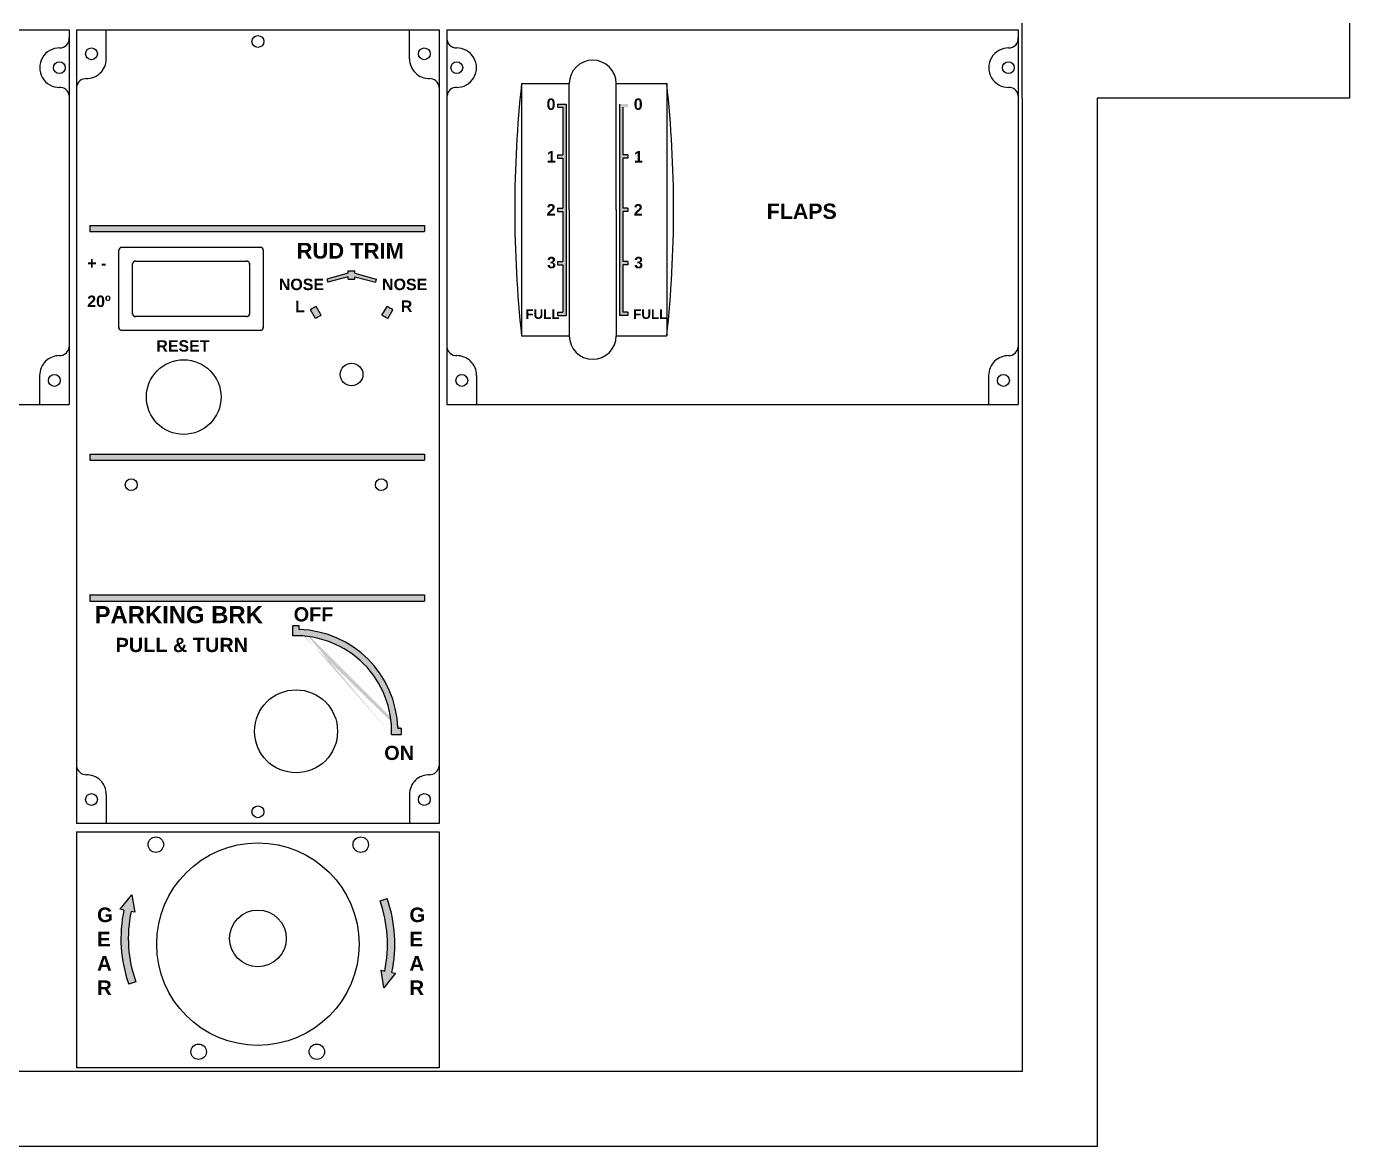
# Model space of a CAD drawing. Header units: millimetres. Extents: x -710 to 7903, y -55 to 3601.
# Drawn here: x 2462.2 to 2798, y -54.8 to 229.4 of the extents above; entities that cross this region are included whole.
import ezdxf

# ---------------------------------------------------------------- set-up
doc = ezdxf.new("R2010")
doc.units = ezdxf.units.MM
doc.styles.get("Standard").update_dxf_attribs({"font": 'sanss___.ttf'})

msp = doc.modelspace()

# ---------------------------------------------------------------- hatches: boundary and pattern name
h = msp.add_hatch(color=1)
h.paths.add_polyline_path([(2687.466757732214, 337.4455169830005), (2688.779572713711, 337.4455169830005), (2688.779572713711, 302.5751935788284), (2687.466757732214, 302.5751935788284)])
h.paths.add_polyline_path([(2726.643924362945, 337.4455169830005), (2727.956739344442, 337.4455169830005), (2727.956739344442, 302.5751935788284), (2726.643924362945, 302.5751935788284)])
edge = h.paths.add_edge_path()
edge.add_line((2658.628298742625, 309.6793871121673), (2657.438595901394, 309.0119907556901))
edge.add_arc((2668.350073137452, 315.1330824256086), 12.51111900289339, -14.779877874104216, 209.2914383539405, ccw=False)
edge.add_line((2680.447237257001, 311.9414184443469), (2681.625750399706, 311.4938778518433))
edge.add_line((2681.625750399706, 311.4938778518433), (2678.807490277169, 309.6041477715008))
edge.add_line((2678.807490277169, 309.6041477715008), (2678.219502405534, 312.9459945899))
edge.add_line((2678.219502405534, 312.9459945899), (2679.17933017324, 312.4905680909916))
edge.add_arc((2668.350073137452, 315.1330824256086), 11.1470036312808, 346.2868861903746, 569.2914383539405)
h.paths.add_polyline_path([(2478.259211059271, 177.3701604759533), (2563.224065732945, 177.3701604759533), (2563.224065732945, 178.9249967900739), (2478.259211059271, 178.9249967900739)])
h.paths.add_polyline_path([(2478.259211059271, 119.34090686523), (2563.224065732945, 119.34090686523), (2563.224065732945, 120.8957431793506), (2478.259211059271, 120.8957431793506)])
h.paths.add_polyline_path([(2478.259211059271, 83.58609226131102), (2563.224065732945, 83.58609226131102), (2563.224065732945, 85.14092857543164), (2478.259211059271, 85.14092857543164)])
edge = h.paths.add_edge_path()
edge.add_arc((2530.592900325072, 50.52909891788477), 26.80943083375547, 358.259621614263, 361.740378385737)
edge.add_arc((2530.592900325072, 50.52909891788477), 26.80943083375547, 88.25982234821336, 91.74017765178662)
edge.add_line((2556.427418477143, 51.32669723641493), (2557.39046399329, 51.32669723641493))
edge.add_arc((2530.592900325072, 50.52909891788477), 25.84682748863799, 1.768351392183232, 88.23185257018616)
edge.add_line((2554.831595777378, 49.7315005993546), (2557.39046399329, 49.7315005993546))
edge.add_line((2529.795393972649, 74.76779739625249), (2529.795393972649, 77.326665323209))
edge.add_line((2531.390406677495, 76.3636199090945), (2531.390406677494, 77.326665323209))
edge.add_arc((2530.592900325072, 50.52909891788477), 24.25181478379266, 358.1153055934097, 451.8844770157866)
for points in [[(2596.989490750667, 209.7160412838095), (2596.99624416614, 208.8828005596597), (2598.309101938067, 208.8828005596597), (2598.309101938067, 196.860070727475), (2596.989490750667, 196.860070727475), (2596.989490750667, 196.0123535454104), (2598.309101938067, 196.0123535454102), (2598.309101938067, 183.3303671695496), (2596.989490750667, 183.3303671695497), (2596.989490750667, 182.4826499874848), (2598.309101938067, 182.4826499874849), (2598.309101938067, 169.8004570797941), (2596.989490750667, 169.8004570797942), (2596.989490750667, 168.9527398977293), (2598.309101938067, 168.9527398977293), (2598.309101938067, 156.9417504974072), (2596.989490750668, 156.941750497407), (2596.989490750668, 156.0940333153422), (2599.156819120132, 156.0940333153421), (2599.156819120132, 209.7160412838095)], [(2614.825353948655, 209.7160412838095), (2614.818600533182, 208.8828005596597), (2613.505742761255, 208.8828005596597), (2613.505742761255, 196.860070727475), (2614.825353948655, 196.860070727475), (2614.825353948655, 196.0123535454104), (2613.505742761255, 196.0123535454102), (2613.505742761255, 183.3303671695496), (2614.825353948655, 183.3303671695497), (2614.825353948655, 182.4826499874848), (2613.505742761255, 182.4826499874849), (2613.505742761255, 169.8004570797941), (2614.825353948655, 169.8004570797942), (2614.825353948655, 168.9527398977293), (2613.505742761255, 168.9527398977293), (2613.505742761255, 156.9417504974072), (2614.825353948654, 156.941750497407), (2614.825353948654, 156.0940333153422), (2612.65802557919, 156.0940333153421), (2612.65802557919, 209.7160412838095)]]:
    msp.add_hatch(color=1).paths.add_polyline_path(points)
h = msp.add_hatch(color=1)
h.paths.add_polyline_path([(2543.853365947849, 166.7565089298971), (2543.853365947849, 167.3754396514973), (2545.532404448501, 167.3754396514973), (2545.532404448501, 166.7565089298971), (2550.962842328251, 165.2848122724906), (2550.745931876797, 164.4844308038216), (2545.532404448501, 165.897342811918), (2545.532404448501, 165.235501258368), (2543.853365947849, 165.235501258368), (2543.853365947849, 165.897342811918), (2538.639838519554, 164.4844308038216), (2538.4229280681, 165.2848122724906)])
edge = h.paths.add_edge_path()
edge.add_arc((2544.692885198176, 141.0725834913345), 16.89169157913986, 117.1512187487307, 122.8487812512692)
edge.add_line((2535.530431914026, 155.2633796008051), (2534.242924932197, 157.4934071084322))
edge.add_arc((2544.692885198176, 141.0725834913345), 19.46394404596242, 117.52795032147301, 122.47204967852699, ccw=False)
edge.add_line((2535.697014927694, 158.3329263587585), (2536.984521909523, 156.1028988511314))
edge = h.paths.add_edge_path()
edge.add_line((2552.401248486827, 156.1028988511314), (2553.688755468656, 158.3329263587584))
edge.add_arc((2544.692885198176, 141.0725834913345), 19.46394404596242, 57.527950321472986, 62.472049678527014, ccw=False)
edge.add_line((2555.142845464154, 157.4934071084322), (2553.855338482324, 155.2633796008051))
edge.add_arc((2544.692885198176, 141.0725834913345), 16.89169157913986, 57.15121874873073, 62.84878125126951)
h = msp.add_hatch(color=1)
edge = h.paths.add_edge_path()
edge.add_line((2489.912901589227, -13.01518867564107), (2488.144218189262, -13.64187062522944))
edge.add_arc((2520.9155404313, -2.030297794482522), 34.76763128392941, 168.0329952175464, 199.5103132451751, ccw=False)
edge.add_line((2486.903508177383, 5.178713722621865), (2485.985685631159, 5.373250563495844))
edge.add_line((2485.985685631159, 5.373250563495844), (2488.946824724992, 9.0345468609828))
edge.add_line((2488.946824724992, 9.0345468609828), (2489.656975816052, 4.595103199999812))
edge.add_line((2489.656975816052, 4.595103199999812), (2488.739153269829, 4.789640040873792))
edge.add_arc((2520.9155404313, -2.030297794482522), 32.89120616278747, 168.0329952175463, 199.5103132451752)
edge = h.paths.add_edge_path()
edge.add_line((2551.918179273373, 7.504593086676095), (2553.686862673339, 8.131275036264583))
edge.add_arc((2520.9155404313, -3.480297794482453), 34.76763128392941, -11.967004782453728, 19.51031324517521, ccw=False)
edge.add_line((2554.927572685217, -10.68930931158684), (2555.84539523144, -10.88384615246082))
edge.add_line((2555.84539523144, -10.88384615246082), (2552.884256137608, -14.54514244994766))
edge.add_line((2552.884256137608, -14.54514244994766), (2552.174105046547, -10.10569878896467))
edge.add_line((2552.174105046547, -10.10569878896467), (2553.091927592771, -10.30023562983877))
edge.add_arc((2520.9155404313, -3.480297794482453), 32.89120616278747, 348.0329952175463, 379.5103132451751)
edge = h.paths.add_edge_path()
edge.add_arc((2530.592900325072, 50.52909891788477), 26.80943083375547, 358.259621614263, 361.740378385737)
edge.add_arc((2530.592900325072, 50.52909891788477), 26.80943083375547, 88.25982234821336, 91.74017765178662)
edge.add_line((2556.427418477143, 51.32669723641493), (2557.39046399329, 51.32669723641493))
edge.add_arc((2530.592900325072, 50.52909891788477), 25.84682748863799, 1.768351392183232, 88.23185257018616)
edge.add_line((2554.831595777378, 49.7315005993546), (2557.39046399329, 49.7315005993546))
edge.add_line((2529.795393972649, 74.76779739625249), (2529.795393972649, 77.326665323209))
edge.add_line((2531.390406677495, 76.3636199090945), (2531.390406677494, 77.326665323209))
edge.add_arc((2530.592900325072, 50.52909891788477), 24.25181478379266, 358.1153055934097, 451.8844770157866)
h = msp.add_hatch(color=1)
edge = h.paths.add_edge_path()
edge.add_arc((2530.592900325072, 50.52909891788477), 26.80943083375547, 358.2951610666569, 361.7048389333431)
edge.add_line((2557.39046399329, 51.32669723641493), (2556.427418477143, 51.32669723641493))
edge.add_arc((2530.592900325072, 50.52909891788477), 25.84682748863799, 1.768351392183232, 88.23185257018616)
edge.add_line((2531.390406677495, 76.3636199090945), (2531.390406677494, 77.326665323209))
edge.add_arc((2530.592900325072, 50.52909891788477), 26.80943083375547, 88.29535769907157, 91.70464230093232)
edge.add_line((2529.795393972649, 77.326665323209), (2529.795393972649, 74.76779739625249))
edge.add_arc((2530.592900325072, 50.52909891788477), 24.25181478379266, -1.884694406590313, 91.88447701578662, ccw=False)
edge.add_line((2554.831595777378, 49.7315005993546), (2557.39046399329, 49.7315005993546))

# ---------------------------------------------------------------- linework, layer by layer
at = {"color": 5}
for p, q in [((2328.024612811601, 228.5905353167515), (2473.024583431266, 228.5905353167516)), ((2473.024583431266, 228.5905353167515), (2473.024583431266, 133.4495261813547)), ((2474.913010729962, 228.5905353167515), (2474.913010729962, 27.10321087745524)), ((2474.913010729962, 228.5905353167516), (2566.913051523923, 228.5905353167515)), ((2482.427056554925, 221.1758866447736), (2482.427056554925, 228.5905353167516)), ((2559.39900569896, 221.1758866447736), (2559.39900569896, 228.5905353167516)), ((2566.913051523923, 228.5905353167515), (2566.913051523923, 27.10321087745524)), ((2568.90016673884, 228.5905353167516), (2713.90016673884, 228.5905353167516)), ((2568.90016673884, 228.5905353167516), (2568.90016673884, 133.4495261813547)), ((2713.90016673884, 228.5905353167516), (2713.90016673884, 133.4495261813547)), ((2714.90016673884, 211.2193822245866), (2714.90016673884, 230.2193822245866)), ((2797.983562695995, 230.219382224587), (2797.983562695994, 211.219382224587)), ((2714.90016673884, 211.2193822245866), (2714.90016673884, -35.84237257456084)), ((2733.90016673884, 211.2193822245867), (2733.90016673884, -35.84237257456083)), ((2797.983562695994, 211.219382224587), (2733.90016673884, 211.2193822245867)), ((2465.510537606303, 140.8641748533327), (2465.510537606303, 133.4495261813547)), ((2576.414212563804, 140.8641748533327), (2576.414212563804, 133.4495261813547)), ((2706.386091533542, 140.8641748533327), (2706.386091533542, 133.4495261813547)), ((2328.024612811601, 133.4495261813547), (2473.024583431266, 133.4495261813547)), ((2568.90016673884, 133.4495261813547), (2713.90016673884, 133.4495261813547)), ((2482.427056554925, 34.51785954943318), (2482.427056554925, 27.10321087745518)), ((2559.39900569896, 34.51785954943318), (2559.39900569896, 27.10321087745518)), ((2566.915498677724, 27.10321087745524), (2474.913010729962, 27.10321087745524)), ((2474.904451949933, 25.06288897517106), (2566.904461993451, 25.06288897517106)), ((2474.904451949933, 25.06288897517106), (2474.904451949932, -34.84237257456084)), ((2566.904461993451, 25.06288897517106), (2566.904461993451, -34.84237257456084)), ((2714.90016673884, -35.84237257456083), (2327.024612811602, -35.84237257456072)), ((2566.904461993451, -34.84237257456084), (2474.904451949932, -34.84237257456084)), ((2733.90016673884, -35.84237257456084), (2733.90016673884, -54.84237257456084)), ((2733.90016673884, -54.84237257456084), (2308.024612811601, -54.84237257456072))]:
    msp.add_line(p, q, dxfattribs=at)
at = {"color": 1}
for p, q in [((2587.833046898066, 214.8914689233968), (2599.946340505432, 214.8914689233968)), ((2587.833046898066, 214.8914689233968), (2587.833046898066, 150.9191750536463)), ((2599.877050875744, 182.9065085785172), (2599.946340505432, 214.8914689233968)), ((2611.86850419389, 182.9065085785172), (2611.86850419389, 214.8914689233968)), ((2611.86850419389, 214.8914689233968), (2624.691784163284, 214.8914689233968)), ((2624.691784163284, 214.8914689233968), (2624.691784163284, 150.9191750536462)), ((2596.989490750667, 209.7160412838095), (2599.156819120132, 209.7160412838095)), ((2596.989490750667, 209.7160412838095), (2596.99624416614, 208.8828005596597)), ((2596.99624416614, 208.8828005596597), (2598.309101938067, 208.8828005596597)), ((2598.309101938067, 208.8828005596597), (2598.309101938067, 196.860070727475)), ((2599.156819120132, 209.7160412838095), (2599.156819120132, 156.0940333153421)), ((2612.65802557919, 209.7160412838095), (2612.65802557919, 156.0940333153421)), ((2613.505742761255, 208.8828005596597), (2613.505742761255, 196.860070727475)), ((2596.989490750667, 196.860070727475), (2598.309101938067, 196.860070727475)), ((2596.989490750667, 196.860070727475), (2596.989490750667, 196.0123535454102)), ((2596.989490750667, 196.0123535454104), (2598.309101938067, 196.0123535454102)), ((2598.309101938067, 196.0123535454102), (2598.309101938067, 183.3303671695496)), ((2614.825353948655, 196.860070727475), (2613.505742761255, 196.860070727475)), ((2614.825353948655, 196.0123535454104), (2613.505742761255, 196.0123535454102)), ((2613.505742761255, 196.0123535454102), (2613.505742761255, 183.3303671695496)), ((2614.825353948655, 196.860070727475), (2614.825353948655, 196.0123535454102)), ((2596.989490750667, 183.3303671695496), (2598.309101938067, 183.3303671695496)), ((2596.989490750667, 183.3303671695497), (2596.989490750667, 182.4826499874848)), ((2596.989490750667, 182.4826499874848), (2598.309101938067, 182.4826499874849)), ((2598.309101938067, 182.4826499874849), (2598.309101938067, 169.8004570797941)), ((2599.877050875744, 182.9065085785172), (2599.946340505432, 150.9215482336376)), ((2611.86850419389, 182.9065085785172), (2611.86850419389, 150.9215482336376)), ((2614.825353948655, 183.3303671695496), (2613.505742761255, 183.3303671695496)), ((2614.825353948655, 182.4826499874848), (2613.505742761255, 182.4826499874849)), ((2613.505742761255, 182.4826499874849), (2613.505742761255, 169.8004570797941)), ((2614.825353948655, 183.3303671695497), (2614.825353948655, 182.4826499874848)), ((2478.259211059271, 178.9249967900739), (2563.224065732945, 178.9249967900739)), ((2478.259211059271, 178.9249967900739), (2478.259211059271, 177.3701604759533)), ((2563.224065732945, 178.9249967900739), (2563.224065732945, 177.3701604759533)), ((2478.259211059271, 177.3701604759533), (2563.224065732945, 177.3701604759533)), ((2596.989490750666, 169.8004570797941), (2598.309101938067, 169.8004570797941)), ((2596.989490750667, 169.8004570797942), (2596.989490750668, 168.9527398977293)), ((2596.989490750667, 168.9527398977293), (2598.309101938067, 168.9527398977293)), ((2598.309101938067, 168.9527398977293), (2598.309101938067, 156.9417504974072)), ((2614.825353948656, 169.8004570797941), (2613.505742761255, 169.8004570797941)), ((2614.825353948655, 168.9527398977293), (2613.505742761255, 168.9527398977293)), ((2613.505742761255, 168.9527398977293), (2613.505742761255, 156.9417504974072)), ((2614.825353948655, 169.8004570797942), (2614.825353948654, 168.9527398977293)), ((2543.853365947849, 166.7565089298971), (2538.4229280681, 165.2848122724906)), ((2538.4229280681, 165.2848122724906), (2538.639838519554, 164.4844308038216)), ((2543.853365947849, 165.897342811918), (2538.639838519554, 164.4844308038216)), ((2543.853365947849, 167.3754396514973), (2545.532404448501, 167.3754396514973)), ((2543.853365947849, 166.7565089298971), (2543.853365947849, 167.3754396514973)), ((2543.853365947849, 165.235501258368), (2543.853365947849, 165.897342811918)), ((2543.853365947849, 165.235501258368), (2545.532404448501, 165.235501258368)), ((2545.532404448501, 166.7565089298971), (2545.532404448501, 167.3754396514973)), ((2545.532404448501, 166.7565089298971), (2550.962842328251, 165.2848122724906)), ((2545.532404448501, 165.235501258368), (2545.532404448501, 165.897342811918)), ((2545.532404448501, 165.897342811918), (2550.745931876797, 164.4844308038216)), ((2550.962842328251, 165.2848122724906), (2550.745931876797, 164.4844308038216)), ((2536.984521909523, 156.1028988511314), (2535.697014927694, 158.3329263587585)), ((2552.401248486827, 156.1028988511314), (2553.688755468656, 158.3329263587584)), ((2535.530431914026, 155.2633796008051), (2534.242924932197, 157.4934071084322)), ((2553.855338482324, 155.2633796008051), (2555.142845464154, 157.4934071084322)), ((2596.989490750668, 156.9417504974072), (2598.309101938067, 156.9417504974072)), ((2596.989490750668, 156.941750497407), (2596.989490750668, 156.0940333153422)), ((2596.989490750668, 156.0940333153422), (2599.156819120132, 156.0940333153422)), ((2614.825353948654, 156.0940333153422), (2612.65802557919, 156.0940333153422)), ((2614.825353948654, 156.9417504974072), (2613.505742761255, 156.9417504974072)), ((2614.825353948654, 156.941750497407), (2614.825353948654, 156.0940333153422)), ((2587.833046898066, 150.9191750536463), (2599.946340977828, 150.9191750536463)), ((2611.868503721494, 150.9191750536463), (2624.691784163284, 150.9191750536462)), ((2478.259211059271, 120.8957431793506), (2563.224065732945, 120.8957431793506)), ((2478.259211059271, 120.8957431793506), (2478.259211059271, 119.34090686523)), ((2563.224065732945, 120.8957431793506), (2563.224065732945, 119.34090686523)), ((2478.259211059271, 119.34090686523), (2563.224065732945, 119.34090686523)), ((2478.259211059271, 85.14092857543164), (2563.224065732945, 85.14092857543164)), ((2478.259211059271, 85.14092857543164), (2478.259211059271, 83.58609226131102)), ((2563.224065732945, 85.14092857543164), (2563.224065732945, 83.58609226131102)), ((2478.259211059271, 83.58609226131102), (2563.224065732945, 83.58609226131102)), ((2529.795393972649, 74.76779739625249), (2529.795393972649, 77.326665323209)), ((2531.390406677495, 76.3636199090945), (2531.390406677494, 77.326665323209)), ((2556.427418477143, 51.32669723641493), (2557.39046399329, 51.32669723641493)), ((2554.831595777378, 49.7315005993546), (2557.39046399329, 49.7315005993546)), ((2485.985685631159, 5.373250563495844), (2488.946824724992, 9.0345468609828)), ((2488.946824724992, 9.0345468609828), (2488.946824724992, 9.0345468609828)), ((2488.946824724992, 9.0345468609828), (2489.656975816052, 4.595103199999812)), ((2551.918179273373, 7.504593086676095), (2553.686862673339, 8.131275036264583)), ((2552.884256137608, 7.584546860982755), (2552.884256137608, 7.584546860982755)), ((2486.903508177383, 5.178713722621865), (2485.985685631159, 5.373250563495844)), ((2489.656975816052, 4.595103199999812), (2488.739153269829, 4.789640040873792)), ((2489.912901589227, -13.01518867564107), (2488.144218189262, -13.64187062522944)), ((2552.174105046547, -10.10569878896467), (2553.091927592771, -10.30023562983877)), ((2552.884256137608, -14.54514244994766), (2552.174105046547, -10.10569878896467)), ((2555.84539523144, -10.88384615246082), (2552.884256137608, -14.54514244994766)), ((2554.927572685217, -10.68930931158684), (2555.84539523144, -10.88384615246082))]:
    msp.add_line(p, q, dxfattribs=at)
at = {"color": 5}
for points in [[(2485.628421384165, 152.8511090602788), (2485.628421384165, 172.678888803566)], [(2486.306798893376, 173.3572663127779), (2521.637849990871, 173.3572663127779)], [(2522.269322286554, 172.725794017095), (2522.269322286554, 152.8831084046249)], [(2489.121911234924, 156.3541644986208), (2489.121911234924, 169.225568326515)], [(2489.760119370428, 169.8637764620186), (2518.221935083572, 169.8637764620186)], [(2518.775832435795, 169.3098791097962), (2518.775832435795, 156.3782557334204)], [(2518.166919246692, 155.7693425443179), (2489.706733189227, 155.7693425443179)], [(2521.662066575487, 152.2758526935585), (2486.203677750885, 152.2758526935585)]]:
    msp.add_lwpolyline(points, dxfattribs=at)
for centre, radius in [((2520.913031126942, 225.5905353167515), 1.5), ((2478.674970212874, 222.4639469538399), 1.5), ((2563.151092041011, 222.4639469538399), 1.5), ((2470.524583431274, 218.9462905857243), 1.5), ((2571.40016673884, 218.9462905857264), 1.5), ((2711.400137358513, 218.9462905857244), 1.5), ((2469.262623948354, 139.5761145442663), 1.5), ((2572.662126221753, 139.5761145442664), 1.5), ((2710.138177875593, 139.5761145442664), 1.5), ((2488.761151358921, 113.1081932729443), 1.5), ((2552.219220530255, 113.1081928133094), 1.5), ((2478.674970212874, 33.22979924036684), 1.5), ((2563.151092041011, 33.22979924036684), 1.5), ((2520.914254703843, 30.10321087745524), 1.5), ((2495.0155580206, 21.77555415715824), 1.958050528055431), ((2547.013338990249, 21.77555415715824), 1.958050528055431), ((2505.867276651367, -30.79055383806258), 1.958050528055431), ((2535.860208710478, -30.79055383806258), 1.958050528055431)]:
    msp.add_circle(centre, radius)
for centre, radius in [((2502.080431828891, 135.3504845408519), 9.472124899058333), ((2544.692885198176, 141.0725834913345), 2.872605152503288), ((2530.592900325072, 50.52909891788477), 10.53431865429404), ((2520.9155404313, -3.480297794482453), 25.69209747451781), ((2520.9155404313, -2.030297794482522), 7.194182967484096)]:
    msp.add_circle(centre, radius, dxfattribs=at)
for centre, radius, start, end in [((2470.619020659517, 226.3609392577024), 2.416494692558771, 267.7602959881405, 5.452012041681298), ((2571.302825908355, 226.3609392577045), 2.416494692558771, 174.5479879583645, 272.2397040119052), ((2711.494574586756, 226.3609392577025), 2.416494692558771, 267.7602959881405, 5.452012041681298), ((2470.524583431274, 218.9462905857243), 5, 88.54057493707782, 271.4594250630138), ((2571.40016673884, 218.9462905857264), 5, 268.540574937032, 91.45942506296798), ((2711.400137358513, 218.9462905857244), 5, 88.54057493707782, 271.4594250630138), ((2477.427056554925, 221.1758866447736), 5, 268.5405749370778, 0), ((2564.39900569896, 221.1758866447736), 5, 180, 271.4594250629222), ((2477.323267223242, 213.7616218759895), 2.416494692558771, 87.53836805618714, 175.8821757997799), ((2564.502795030643, 213.7616218759895), 2.416494692558771, 4.117824200220118, 92.46163194381286), ((2470.619020659529, 211.5316419137463), 2.416494692558771, 7.63894328085506, 92.239704011951), ((2571.305729510591, 211.5316419137483), 2.416494692558771, 87.76029598809475, 172.3610567191907), ((2711.494574586768, 211.5316419137464), 2.416494692558771, 7.63894328085506, 92.239704011951), ((2486.320928329761, 172.6647593671812), 0.6926510742590255, 88.83113842150719, 181.1688615784928), ((2521.576815340957, 172.6647593671812), 0.6951914111881202, 354.9632058414069, 95.03679415859304), ((2489.814418180521, 169.1712695164219), 0.6946324427185704, 85.51666529493895, 184.4833347050576), ((2518.083325490198, 169.1712695164219), 0.7062425143497304, 348.6814596411851, 101.3185403588116), ((2489.814418180521, 156.4618494899145), 0.7008294564653698, 171.1612803349012, 278.8387196651021), ((2518.083325490198, 156.4618494899145), 0.697534075027476, 263.1170260625721, 6.882973937424562), ((2486.320928329761, 152.9683596391551), 0.7023628463596797, 170.3902035098596, 279.6097964901437), ((2521.576815340957, 152.9683596391551), 0.6977346506291309, 262.9818999660103, 7.01810003399306), ((2470.614326937986, 148.2784396221168), 2.416494692558771, 267.5383680561871, 355.8821757997799), ((2571.310423232121, 148.2784396221168), 2.416494692558771, 184.1178242002201, 272.4616319438128), ((2711.489880865225, 148.2784396221168), 2.416494692558771, 267.5383680561871, 355.8821757997799), ((2470.510537606303, 140.8641748533327), 5, 88.54057493707782, 180), ((2571.414212563804, 140.8641748533327), 5, 7.016477563892661e-15, 91.45942506292216), ((2711.386091533542, 140.8641748533327), 5, 88.54057493707782, 180), ((2477.323267223242, 41.93212431821729), 2.416494692558771, 184.1178242002201, 272.4616319438128), ((2564.502795030643, 41.93212431821729), 2.416494692558771, 267.5383680561871, 355.8821757997798), ((2477.427056554925, 34.51785954943318), 5, 0, 91.45942506292216), ((2564.39900569896, 34.51785954943318), 5, 88.54057493707785, 180)]:
    msp.add_arc(centre, radius, start, end, dxfattribs=at)
at = {"color": 1}
for centre, radius, start, end in [((2605.907422349661, 214.8914689233968), 5.961081844228961, 0, 179.9999999997407), ((2883.313242406149, 182.9053219885216), 297.2064257939836, 173.8217094513739, 186.178290548626), ((2329.2115886552, 182.9053219885216), 297.2064257939836, 353.821709451374, 6.178290548626051), ((2544.692885198176, 141.0725834913345), 19.46394404596242, 117.527950321473, 122.472049678527), ((2544.692885198176, 141.0725834913345), 19.46394404596242, 57.52795032147304, 62.47204967852698), ((2544.692885198176, 141.0725834913345), 16.89169157913986, 117.1512187487307, 122.8487812512692), ((2544.692885198176, 141.0725834913345), 16.89169157913986, 57.15121874873073, 62.84878125126951), ((2605.907422349661, 150.9191750535856), 5.961081844228961, 180.0000000002593, 0), ((2530.592900325072, 50.52909891788477), 26.80943083375547, 88.29535769907157, 91.70464230093232), ((2530.592900325072, 50.52909891788477), 24.25181478379266, 358.1153055934097, 91.88447701578657), ((2530.592900325072, 50.52909891788477), 25.84682748863799, 1.768351392183232, 88.23185257018616), ((2530.592900325072, 50.52909891788477), 26.80943083375547, 358.2951610666569, 1.704838933343061), ((2520.9155404313, -3.480297794482453), 32.89120616278747, 348.0329952175463, 19.51031324517513), ((2520.9155404313, -3.480297794482453), 34.76763128392941, 348.0329952175463, 19.51031324517513), ((2520.9155404313, -2.030297794482522), 34.76763128392941, 168.0329952175463, 199.5103132451751), ((2520.9155404313, -2.030297794482522), 32.89120616278747, 168.0329952175463, 199.5103132451752)]:
    msp.add_arc(centre, radius, start, end, dxfattribs=at)

# ---------------------------------------------------------------- texts
at = {"color": 1, "attachment_point": 1}
for s, insert, char_height, width in [('{\\fSansSerif|b1|i0|c2|p2;0}', (2594.183880327706, 211.1425295724048), 2.912330808643798, 3.35432026688486), ('{\\fSansSerif|b1|i0|c2|p2;0}', (2616.300159449701, 211.1425295724048), 2.912330808643798, 3.35432026688486), ('{\\fSansSerif|b1|i0|c2|p2;1}', (2594.235852713135, 197.7944019345739), 2.912330808643798, 3.246121050807167), ('{\\fSansSerif|b1|i0|c2|p2;1}', (2616.35213183513, 197.7944019345739), 2.912330808643798, 3.246121050807167), ('{\\fSansSerif|b1|i0|c2|p2;2}', (2594.190148405981, 184.3259391363267), 2.912330808643798, 3.895347326234615), ('{\\fSansSerif|b1|i0|c2|p2;2}', (2616.306427527976, 184.3259391363267), 2.912330808643798, 3.895347326234615), ('{\\fSansSerif|b1|i0|c2|p2;FLAPS}', (2650.056827874866, 184.4537109770079), 3.883107744858397, 3.319559031590387e-14), ('{\\fSansSerif|b1|i0|c2|p2;RUD TRIM}', (2530.721419063208, 174.4911390484053), 3.989747871014377, 30.70208778741462), ('{\\fSansSerif|b1|i0|c2|p2;+ -\\P\\P20º}', (2477.589381462113, 170.7925708678304), 2.901634815283183, 12.45193056456549), ('{\\fSansSerif|b1|i0|c2|p2;3}', (2594.298523169554, 170.9402109175467), 2.912330808643798, 3.895339534254701), ('{\\fSansSerif|b1|i0|c2|p2;3}', (2616.41480229155, 170.9402109175467), 2.912330808643798, 3.895339534254701), ('{\\fSansSerif|b1|i0|c2|p2;NOSE}', (2526.224761412365, 165.3989184814177), 2.901634815283183, 19.84000059036914), ('{\\fSansSerif|b1|i0|c2|p2;NOSE}', (2552.418964334291, 165.3989184814177), 2.901634815283183, 19.84000059036914), ('{\\fSansSerif|b1|i0|c2|p2;L}', (2530.361199089713, 159.7838736021183), 2.901634815283183, 9.610577212569812), ('{\\fSansSerif|b1|i0|c2|p2;R}', (2557.181070377657, 159.8726098183662), 2.901634815283183, 5.877116236615323), ('{\\fSansSerif|b1|i0|c2|p2;FULL}', (2588.820284715752, 157.6262777081612), 2.426942340536498, 3.895339534254701), ('{\\fSansSerif|b1|i0|c2|p2;FULL}', (2616.167300973461, 157.6262777081612), 2.426942340536498, 3.895339534254701), ('{\\fSansSerif|b1|i0|c2|p2;RESET}', (2495.122799592297, 149.7810462398591), 2.901634815283183, 19.84000059036914), ('{\\fSansSerif|b1|i0|c2|p2;PARKING BRK}', (2479.464688221108, 82.3082293804789), 4.332782839668197, 51.48183684874821), ('{\\fSansSerif|b1|i0|c2|p2;OFF}', (2529.990630311238, 82.03529469334444), 3.610652366390164, 18.8448612567582), ('{\\fSansSerif|b1|i0|c2|p2;PULL & TURN}', (2484.790390980234, 74.25667859745715), 3.610652366390164, 38.0993149179597), ('{\\fSansSerif|b1|i0|c2|p2;ON}', (2552.983032803774, 46.86318570309271), 3.610652366390164, 18.8448612567582), ('{\\fSansSerif|b1|i0|c2|p2;G\\PE\\PA\\PR}', (2480.094456144127, 5.809913415022436), 3.698624157758955, 9.495213612774727), ('{\\fSansSerif|b1|i0|c2|p2;G\\PE\\PA\\PR}', (2559.372239515194, 5.809913415022436), 3.698624157758955, 9.495213612774727)]:
    msp.add_mtext(s, dxfattribs=dict(at, insert=insert, char_height=char_height, width=width))

doc.saveas('drawing.dxf')
